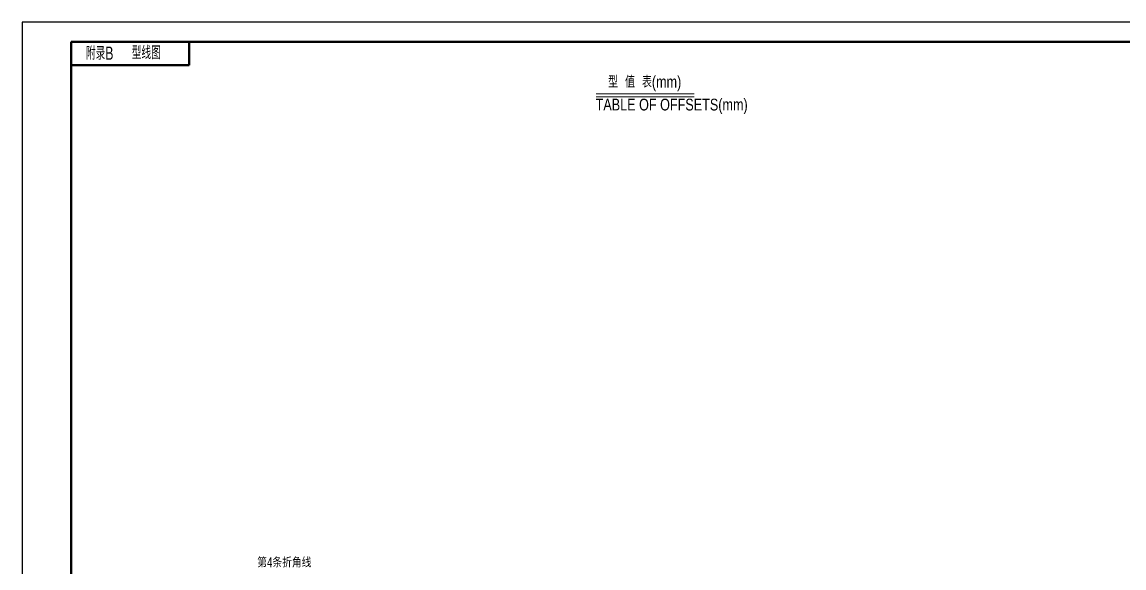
# Model space of a CAD drawing. Extents: x 415524 to 478599, y -3035222 to -2990672.
# Drawn here: x 415524 to 457574, y -3011515 to -2990672 of the extents above; entities that cross this region are included whole.
import ezdxf
from ezdxf.enums import TextEntityAlignment as Align

# ---------------------------------------------------------------- set-up
doc = ezdxf.new("R2010")
doc.units = 0
doc.header["$MEASUREMENT"] = 0
doc.layers.add('00', color=7, linetype='Continuous')
doc.layers.add('图框', color=3, linetype='Continuous')
doc.styles.add('中英混排2', font='romany.shx', dxfattribs={"width": 0.7, "height": 400, "bigfont": 'hztxt.shx'})

msp = doc.modelspace()

# ---------------------------------------------------------------- linework, layer by layer
at = {"color": 7, "lineweight": 20, "ltscale": 0.5}
for p, q in [((437438.6, -2993415), (441172.5, -2993415)), ((437438.6, -2993529.8), (441172.5, -2993529.8))]:
    msp.add_line(p, q, dxfattribs=at)
at = {"layer": '图框'}
for p, q in [((415524.5, -2990672.1), (415524.5, -3035222.1)), ((478599.5, -2990672.1), (415524.5, -2990672.1))]:
    msp.add_line(p, q, dxfattribs=at)
at = {"layer": '图框', "color": 15, "lineweight": 50}
for p, q in [((417399.5, -2991422.1), (417399.5, -3034472.1)), ((477849.5, -2991422.1), (417399.5, -2991422.1)), ((421899.5, -2991422.1), (421899.5, -2992322.1)), ((421899.5, -2992322.1), (417399.5, -2992322.1))]:
    msp.add_line(p, q, dxfattribs=at)

# ---------------------------------------------------------------- texts
at = {"color": 3, "lineweight": 20, "style": '中英混排2', "width": 0.8}
for s, p in [('型  值  表(mm)', (437889.9, -2993178.1)), ('TABLE OF OFFSETS(mm)', (437412.2, -2994049.3))]:
    msp.add_text(s, height=450, dxfattribs=at).set_placement(p)
at = {"color": 3, "lineweight": 20, "ltscale": 2, "style": '中英混排2', "width": 0.710555}
msp.add_text('第4条折角线', height=388.04, dxfattribs=at).set_placement((425533.6, -3011281.4), align=Align.MIDDLE)
at = {"layer": '00', "color": 4, "insert": (417965.9, -2991612), "char_height": 500, "attachment_point": 1, "style": '中英混排2'}
msp.add_mtext_dynamic_manual_height_columns('附录B', width=2556.677, gutter_width=1500, heights=[0], dxfattribs=at)
at = {"layer": '00', "color": 4, "insert": (419713.2, -2991591.9), "char_height": 500, "width": 1827, "attachment_point": 1, "style": '中英混排2'}
msp.add_mtext('型线图 ', dxfattribs=at)

doc.saveas('drawing.dxf')
